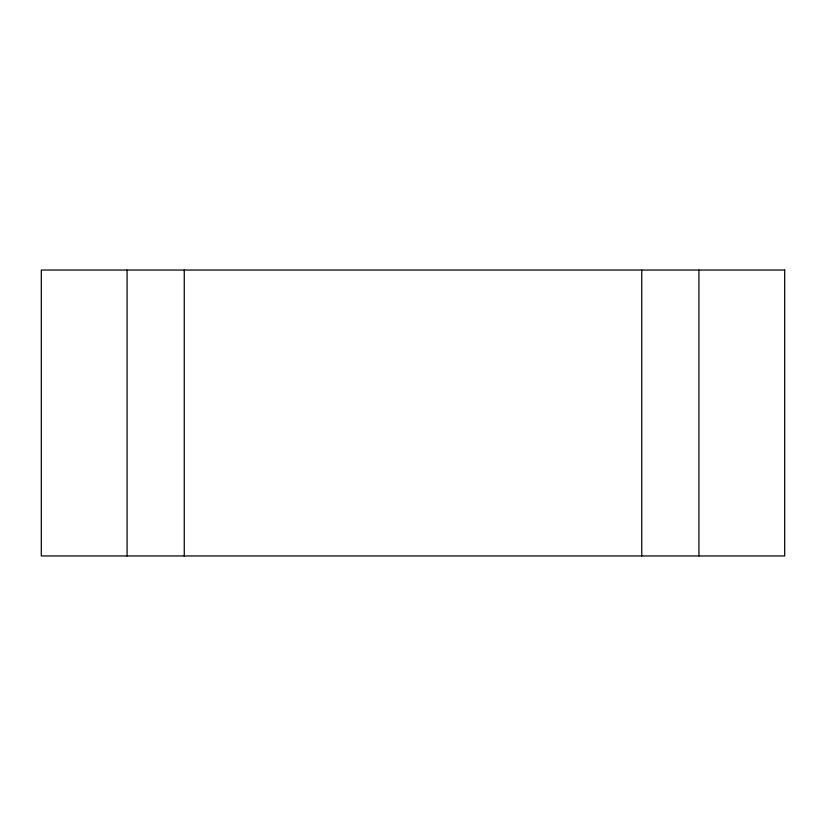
<?xml version="1.0" encoding="UTF-8"?>
<svg xmlns="http://www.w3.org/2000/svg" width="826" height="826" viewBox="0 0 826 826"><rect width="100%" height="100%" fill="white"/><g stroke="black" fill="none" stroke-linecap="round" stroke-linejoin="round"><path stroke-width="1.24" d="M698.92 270.04L698.92 555.96M641.74 270.04L641.74 555.96M184.26 270.04L184.26 555.96M127.08 270.04L127.08 555.96M784.7 270.04L41.3 270.04L41.3 555.96L784.7 555.96L784.7 270.04"/></g></svg>
